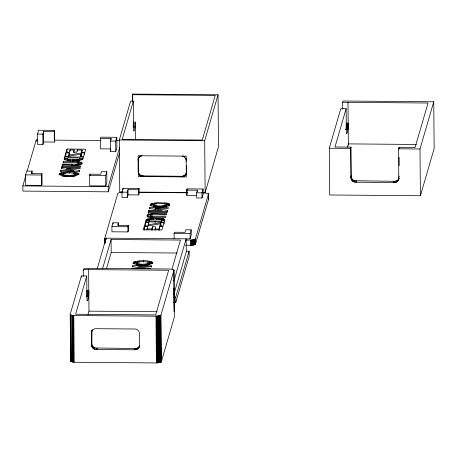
<?xml version="1.0" encoding="UTF-8"?>
<svg xmlns="http://www.w3.org/2000/svg" width="457" height="457" viewBox="0 0 457 457"><rect width="100%" height="100%" fill="white"/><g stroke="black" fill="none" stroke-linecap="round" stroke-linejoin="round"><path stroke-width="0.69" d="M83.334 276.468L83.277 269.367L84.374 268.722L86.807 268.339L169.021 268.979L172.198 269.27L173.906 269.967L174.403 316.89L161.304 361.881L159.573 362.601L156.391 362.938L74.2 362.258L70.726 361.476L70.178 314.376L81.415 275.919L86.75 275.965L86.933 296.747C86.893 308.361 89.475 292.583 88.789 290.366L88.607 269.584M342.716 109.217L342.653 102.288L343.024 101.014L433.744 101.774L434.15 148.525L420.411 195.739L329.697 194.979L329.286 148.228L340.796 108.669L346.132 108.715L346.315 129.497C346.269 141.139 348.862 125.298 348.171 123.116L347.988 102.334M122.602 191.969L119.757 191.946L119.306 139.996L130.628 101.094L133.341 101.117L133.581 128.497C133.444 136.426 136.06 123.898 135.432 122.128L133.398 122.11M104.887 243.661L104.802 243.33M173.991 270.133L160.99 314.964L160.441 315.444L155.283 316.193L74.514 315.53L71.852 315.29L70.195 314.547M202.782 192.917L206.124 193.105L208.381 193.899L208.512 199.429L195.516 244.089C192.803 246.163 188.667 244.878 185.559 245.283M91.583 331.736C92.263 329.651 94.553 328.343 96.701 328.692L134.055 329C136.986 328.526 139.911 331.262 139.436 334.238L139.528 344.629C140.065 347.606 137.157 350.313 134.232 349.782L96.878 349.468C93.936 349.931 91.034 347.223 91.497 344.23L91.354 333.13L92.234 329.811L91.417 332.428M91.457 344.938L91.868 342.95L91.954 330.462M138.214 172.026L138.117 155.734L186.142 156.14L186.325 176.916L138.3 176.516L138.42 161.492L138.865 160.156M398.453 180.127L399.104 178.201C398.801 180.841 396.316 182.994 393.614 182.526L356.26 182.217C353.318 182.674 350.416 179.972 350.879 176.979L350.633 148.405L351.005 147.131L334.992 146.994L346.132 108.715M350.839 177.682L351.25 175.699L351.005 147.131M138.254 171.318L138.351 158.882L138.151 159.716M186.456 172.5L186.102 173.82L186.519 171.792L186.416 165.543M398.733 179.481L398.658 148.805L399.03 147.531L415.036 147.668L428.032 103.008L342.653 102.288M138.168 159.516L139.648 156.408L138.614 158.179M110.468 148.925L100.506 148.839L100.42 138.448L100.791 137.174L116.798 137.311L116.889 147.697L115.775 151.524L110.44 151.478L110.805 150.204M32.064 171.107L31.322 173.654L41.993 173.746L42.084 184.137L41.713 185.411L25.706 185.274L25.615 174.888L26.729 171.061L32.064 171.107L32.087 173.877M37.497 134.072L38.611 130.245L54.617 130.382L54.709 140.773L54.337 142.047L43.666 141.956L42.924 144.509L37.588 144.463L37.497 134.072L42.832 134.118L43.575 131.565L54.246 131.656L54.617 130.382M119.448 153.449L108.275 191.826L22.896 191.095L22.85 185.902L25.843 175.619M27.237 170.821L36.217 139.985L37.64 139.996M41.713 185.411L41.621 175.025L41.993 173.746M73.868 171.798L73.857 170.501L60.798 170.387L60.547 171.255L79.25 171.415L79.524 170.484L66.768 168.542L66.779 169.844M66.768 168.542L80.055 168.656L80.306 167.788L61.604 167.628L61.318 168.604L73.857 170.501M62.123 165.845L61.855 166.771L80.558 166.931L80.826 166.005L62.123 165.845L62.135 167.142M62.638 164.074L62.363 165.023C68.459 163.743 76.667 167.273 82.071 163.395L82.037 162.858C76.536 159.899 69.344 162.498 63.409 161.43L63.129 162.378L76.29 162.521L78.067 162.726L78.77 163.366L77.701 163.983L75.811 164.16L62.638 164.074L62.649 165.371M64.711 156.945L64.151 158.87L64.683 159.79L67.904 160.556L72.509 160.801L77.519 160.647L81.729 159.904L82.854 159.03L83.42 157.105L64.711 156.945L64.728 158.893M69.224 154.872L69.207 152.924L65.894 152.895L64.9 156.305L68.036 156.334L80.986 154.1L81.009 156.7M74.034 150.01L73.4 152.181L76.65 152.21L77.284 150.039L82.094 150.079L81.369 152.552L84.734 152.581L85.722 149.193L67.019 149.033L66.059 152.312L69.373 152.341L70.064 149.976L74.034 150.01L74.057 152.609M68.561 156.471L69.207 152.924M80.986 154.1L80.301 156.448L83.602 156.477L84.614 152.998L81.317 152.969L68.55 155.169M89.652 175.437L90.023 174.163L100.694 174.254L101.437 171.701L106.772 171.746L106.864 182.143L105.75 185.965L89.738 185.828L89.652 175.437L105.658 175.574L106.772 171.746M110.44 151.478L110.348 141.093L111.091 138.54L100.42 138.448M115.775 151.524L115.684 141.139L116.798 137.311M132.536 101.031L132.673 94.062L218.052 94.776L218.503 146.72L205.136 192.66L202.999 192.643M108.275 191.826L108.229 186.633L119.603 147.571M133.341 101.117L122.202 139.396L202.245 140.065L215.241 95.404L132.484 94.713M86.75 275.965L75.611 314.245L155.654 314.919L168.65 270.258L83.271 269.544M104.796 243.495L104.756 238.303L117.849 193.305L119.083 192.705L122.065 192.271M97.347 268.242L106.104 238.166L190.135 238.851L191.249 235.018L191.203 229.825L185.868 229.78L185.125 232.333L174.454 232.242L174.083 233.521L174.128 238.714M118.352 222.822L117.609 225.37L128.286 225.461L128.331 230.654L127.96 231.933L111.948 231.796L111.902 226.603L113.016 222.776L118.352 222.822L118.374 225.415M121.928 192.151L123.042 188.324L139.054 188.455L139.099 193.654L138.728 194.928L128.051 194.836L127.309 197.39L121.973 197.344L121.928 192.151L127.269 192.197L128.011 189.644L138.682 189.735L139.054 188.455M87.99 314.53L88.972 311.143L88.801 291.783L86.801 291.766M102.688 268.27L111.068 239.485L180.435 240.068L171.952 269.219M106.595 268.208L111.182 252.475L111.068 239.485M138.111 160.224L138.294 159.584M138.991 157.579L139.179 156.945M138.163 160.933L138.345 160.293M139.459 157.048L140.196 155.951M140.013 156.591L141.299 155.951L141.481 155.317M138.265 172.535L138.397 171.392M138.448 171.901L138.282 172.735L139.145 174.683L140.179 175.694L142.184 176.528L142.367 175.894L181.903 176.288L184.617 175.425L186.01 173.837L184.428 176.065L182.44 176.865L182.623 176.231M138.465 173.426L138.471 172.095M138.757 174.077L138.654 172.786M139.145 174.683L139.328 174.048L138.939 173.443M139.619 175.225L139.808 174.591L139.328 174.048M140.179 175.694L140.362 175.054L139.808 174.591M91.497 344.23L91.868 342.95M140.802 176.071L140.985 175.431L140.362 175.054M91.714 346.332L92.085 345.058L91.828 343.658M141.476 176.351L141.659 175.717L140.985 175.431M92 346.989L92.371 345.709L92.085 345.058M92.388 347.594L92.76 346.315L92.371 345.709M142.384 176.551L142.573 175.911M127.96 231.933L127.914 226.735L128.286 225.461M92.868 348.137L93.239 346.857L92.76 346.315M142.91 176.602L143.092 175.962M93.422 348.6L93.794 347.326L93.239 346.857M143.635 176.562L143.818 175.922M94.045 348.977L94.416 347.703L93.794 347.326M94.719 349.262L95.09 347.983L134.604 348.502C136.752 348.828 139.048 347.554 139.722 345.452M96.153 349.508L96.524 348.234M96.878 349.468L97.25 348.194M151.427 267.162L151.416 265.865L132.713 265.706L132.439 266.642L145.195 268.579L131.907 268.465M146.925 230.185L147.634 226.409L144.269 226.381L143.281 229.768L161.989 229.928L162.943 226.649L159.63 226.621L158.95 230.282M148.719 224.467L148.702 222.519L145.4 222.49L144.389 225.969L147.691 225.998L160.453 223.787L160.476 226.386M149.108 222.273L149.285 220.337L146.04 220.308L145.589 221.856L164.292 222.016L164.743 220.463L161.492 220.44L161.315 222.376M148.445 212.025L148.177 212.956L166.879 213.111L167.153 212.185L148.445 212.025L148.456 213.328M155.146 208.455L168.205 208.563L168.456 207.695L149.753 207.541L149.479 208.472L162.235 210.409L148.948 210.3L148.696 211.168L167.399 211.328L167.685 210.346L155.146 208.455L155.157 209.757M148.028 226.158L148.702 222.519M151.73 230.225L152.352 226.752L155.603 226.781L154.98 230.254M160.453 223.787L159.796 226.038L163.109 226.066L164.103 222.65L160.973 222.628L148.017 224.861M151.416 265.865L151.158 266.734L138.105 266.625L150.644 268.516M186.159 159.921L185.296 157.968L183.64 156.58L183.828 155.946M184.262 156.962L184.451 156.323M185.976 159.23L186.159 158.59M180.989 176.87L181.172 176.236M186.228 160.624L186.416 159.99L186.188 161.332M181.715 176.922L181.903 176.288M182.234 176.882L182.423 176.248M183.143 176.699L183.331 176.065M183.811 176.431L184 175.791M184.428 176.065L184.617 175.425M134.232 349.782L134.604 348.502M184.976 175.608L185.165 174.968M186.279 171.723L186.462 171.084M185.445 175.071L185.633 174.437M186.33 172.432L186.519 171.792M186.29 172.94L186.473 172.3M134.964 349.834L135.335 348.554M136.392 349.611L136.763 348.331M137.06 349.337L137.431 348.063M137.677 348.971L138.048 347.697M138.225 348.514L138.597 347.24M138.694 347.983L139.065 346.703M139.071 347.383L139.442 346.103M186.707 190.135L187.079 188.861L203.085 188.992L203.131 194.185L202.017 198.018L196.681 197.972L196.636 192.774L197.378 190.226L186.707 190.135L186.753 195.328L196.716 195.413M186.753 195.328L187.124 194.054L187.079 188.861M205.136 192.66L204.685 140.71L218.052 94.776M173.934 280.792L186.148 238.834L186.256 251.824L173.854 294.451M190.135 238.851L190.089 233.653L191.203 229.825M202.017 198.018L201.971 192.82L203.085 188.992M173.654 302.323L175.791 302.34L175.745 297.141L189.112 251.207L186.267 251.184M175.791 302.34L189.158 256.4L189.112 251.207M195.425 244.255L195.379 239.057L208.472 194.065M347.371 147.274L348.354 143.892L416.356 144.463M350.879 176.979L351.25 175.699M351.096 179.081L351.467 177.802L351.21 176.408M351.382 179.732L351.753 178.458L351.467 177.802M351.77 180.344L352.141 179.064L351.753 178.458M352.25 180.886L352.621 179.607L352.141 179.064M352.804 181.349L353.175 180.075L352.621 179.607M353.427 181.726L353.798 180.452L353.175 180.075M354.101 182.006L354.472 180.732L394.717 181.303L397.43 180.446L398.824 178.853M355.535 182.257L355.906 180.978M356.26 182.217L356.631 180.938M393.614 182.526L393.985 181.252M394.345 182.583L394.717 181.303M395.773 182.354L396.145 181.081M396.442 182.086L396.813 180.812M397.059 181.72L397.43 180.446M397.607 181.263L397.978 179.989M398.91 177.379L399.281 176.105M398.076 180.726L398.447 179.452M420.411 195.739L420 148.988L433.744 101.774M185.828 174.471L186.29 173.186M147.28 215.036L146.971 216.104C152.467 219.063 159.659 216.464 165.594 217.526L165.874 216.578L152.718 216.441L150.936 216.23L150.233 215.595L151.301 214.973L153.192 214.796L166.365 214.881L166.645 213.933C160.35 214.716 153.272 212.385 147.28 215.036L147.297 216.984M185.508 240.079L191.837 240.045L195.379 239.057M133.81 262.01L133.027 263.306C138.677 265.9 147.394 266.254 152.815 263.021L152.809 262.564C147.291 259.65 139.773 260.49 133.81 262.01L133.821 263.312M165.971 205.319L166.262 205.147C176.762 205.102 160.076 207.627 159.333 206.912C158.271 207.661 143.321 204.822 153.466 205.039C157.317 206.553 161.961 206.193 165.971 205.319L165.982 206.615M148.931 263.489L149.473 262.729C145.526 261.29 140.133 261.044 136.329 262.878L136.363 263.146C140.179 264.78 144.909 264.335 148.931 263.489L148.942 264.786M75.057 174.734L75.599 173.974C71.658 172.523 66.259 172.283 62.46 174.128L62.489 174.391C66.311 176.014 71.035 175.574 75.057 174.734L75.068 176.036M147.274 219.057L146.343 219.668L155.951 219.103L164.851 219.823L164.32 219.166L162.498 218.612L154.695 218.16L147.274 219.057L147.285 220.354M78.81 159.402L79.655 158.847L79.906 157.985L67.699 157.882L67.447 158.739L68.099 159.464L70.544 159.779L78.81 159.402L78.821 160.698M151.633 203.514L150.25 204.37L153.643 204.399C157.659 203.188 162.526 203.045 166.457 204.508L169.85 204.399L168.976 203.656L166.736 203.057L158.202 202.651L151.633 203.514L151.644 204.81M61.758 172.655L59.941 173.26L59.153 174.551C64.797 177.156 73.52 177.482 78.941 174.271L78.935 173.82C74.005 170.901 67.288 172.106 61.758 172.655L61.769 173.951M141.299 155.951L142.001 155.786M346.172 123.099L348.171 123.116M346.183 123.796L348.183 123.813M346.183 124.31L348.183 124.327M346.183 124.515L348.183 124.533L348.365 145.189M346.178 125.247L348.177 125.264M133.375 123.561L135.415 123.579M346.16 125.966L348.165 125.983M133.33 124.91L135.363 124.921M346.143 126.663L348.143 126.675M346.115 127.314L348.114 127.332M133.255 126.023L135.289 126.041M346.08 127.903L348.08 127.92M133.21 126.458L135.243 126.475M346.04 128.428L348.04 128.446M133.113 127.035L135.146 127.052M345.995 128.863L347.994 128.88M345.949 129.205L347.948 129.222M345.932 129.268L347.931 129.285M345.898 129.44L347.897 129.457M345.846 129.565L347.846 129.582M119.306 139.996L204.685 140.71M54.714 140.145L100.963 140.539M116.615 140.67L119.46 140.699M110.348 141.093L115.684 141.139M329.286 148.228L350.633 148.405M398.658 148.805L420 148.988M64.266 158.493L67.51 158.522M79.718 158.625L82.968 158.653M64.157 159.133L67.573 159.162L67.585 160.458M82.66 159.287L79.135 159.259L79.147 160.556M59.341 173.78L62.74 173.809M75.536 173.917L78.941 173.946M59.153 174.414L62.546 174.443L62.563 176.391M78.758 174.585L75.359 174.557L75.371 175.854M25.615 174.888L41.621 175.025M22.85 185.902L108.229 186.633M138.968 192.106L187.347 192.511M196.636 192.774L201.971 192.82M139.048 192.386L187.204 192.785M149.096 220.977L161.304 221.079M111.902 226.603L127.914 226.735M146.914 228.888L151.718 228.928M154.969 228.951L158.939 228.986M174.083 233.521L190.089 233.653M111.182 252.475L177.013 253.024M133.204 262.541L136.597 262.569M149.416 262.672L152.809 262.701M133.021 263.175L136.426 263.203L136.443 265.151M152.621 263.341L149.222 263.312L149.233 264.609M86.79 290.349L88.789 290.366M86.801 291.046L88.801 291.063M86.801 291.566L88.801 291.583M86.796 292.497L88.795 292.514M86.779 293.217L88.784 293.234M86.761 293.914L88.761 293.931M86.733 294.565L88.732 294.582M86.699 295.159L88.698 295.176M86.659 295.679L88.658 295.696M86.613 296.113L88.612 296.13M86.567 296.456L88.567 296.473M173.609 297.124L175.745 297.141M86.55 296.519L88.549 296.536M86.516 296.69L88.515 296.707M86.464 296.822L88.464 296.839M88.972 311.143L156.974 311.714M182.257 156.123L183.64 156.58M141.659 175.717L142.367 175.894M104.756 238.303L106.058 239.051M353.798 180.452L354.472 180.732M94.416 347.703L95.09 347.983M208.518 199.258L208.203 193.739M399.03 147.531L399.041 148.925M399.115 157.288L399.19 165.651M208.381 193.899L208.426 199.098M197.378 190.226L197.39 191.523M195.196 239.222L195.242 244.415M194.922 239.377L194.968 244.575M194.573 239.525L194.619 244.718M194.145 239.662L194.191 244.855M193.648 239.782L193.694 244.975M193.088 239.891L193.134 245.083M192.483 239.976L192.528 245.169M191.837 240.045L191.877 245.238M191.157 240.091L191.203 245.289M190.466 240.119L190.512 245.312M173.906 269.967L174.266 311.765M173.883 288.23L174.088 311.605M168.976 203.656L168.987 204.953M168.102 203.365L168.113 204.667M167.685 210.346L167.696 211.648M166.736 203.057L166.754 205.004M166.262 205.147L166.279 207.095M165.377 205.524L165.388 206.821M165.034 202.834L165.046 204.13M164.577 205.696L164.589 206.992M164.103 222.65L164.114 223.947M163.852 218.96L163.863 220.257M163.583 205.833L163.595 207.13M163.246 218.772L163.258 220.074M162.429 205.924L162.441 207.227M162.498 218.612L162.503 219.908M161.492 220.44L161.51 222.388M161.104 205.976L161.11 207.278M161.098 218.4L161.115 220.348M160.973 222.628L161.007 226.523M160.898 315.13L161.304 361.881M160.715 315.29L161.121 362.041M159.607 205.987L159.619 207.284M159.567 218.269L159.579 219.566M159.63 226.621L159.659 229.865M160.441 315.444L160.853 362.201M160.093 315.593L160.498 362.344M159.664 315.73L160.07 362.481M159.167 315.85L159.573 362.601M158.122 205.953L158.133 207.25M158.002 218.189L158.013 219.486M158.608 315.958L159.019 362.709M158.002 316.044L158.408 362.795M156.831 205.879L156.842 207.175M156.494 218.155L156.505 219.457M157.357 316.113L157.762 362.864M156.088 202.759L156.1 204.056M155.734 205.764L155.746 207.067M156.677 316.164L157.088 362.915M155.203 221.028L155.214 222.325M155.986 316.187L156.391 362.938M154.832 205.616L154.843 206.912M154.243 202.954L154.255 204.25M154.135 205.427L154.146 206.724M153.655 205.216L153.666 206.513M153.466 205.039L153.483 206.987M153.026 218.218L153.038 219.514M152.672 203.239L152.684 204.536M152.718 216.441L152.729 217.738M152.478 213.87L152.489 215.167M152.352 226.752L152.381 230.002M151.593 216.35L151.604 217.646M151.93 261.827L151.941 263.123M151.484 218.315L151.495 219.617M151.381 213.927L151.393 215.224M150.936 216.23L150.947 217.532M151.061 261.535L151.067 262.832M150.49 216.07L150.502 217.366M150.439 214.019L150.422 217.286M150.233 215.595L150.25 217.543M150.073 218.463L150.085 219.76M149.753 207.541L149.765 208.838M149.696 261.227L149.713 263.175M149.033 214.259L149.062 217.503M148.948 210.3L148.959 211.597M148.468 218.726L148.479 220.023M147.977 214.596L147.999 217.195M148.331 263.689L148.342 264.986M147.988 260.998L147.999 262.301M147.531 263.86L147.542 265.163M146.543 263.997L146.554 265.3M146.04 220.308L146.051 221.605M145.4 222.49L145.429 225.735M145.383 264.095L145.395 265.391M144.395 226.621L144.418 229.214M144.269 226.381L144.303 230.277M144.058 264.146L144.069 265.443M143.538 260.793L143.549 262.09M142.561 264.152L142.573 265.448M141.082 264.117L141.093 265.42M139.791 264.049L139.802 265.346M138.682 189.735L138.728 194.928M139.042 260.924L139.054 262.227M138.694 263.935L138.705 265.231M137.786 263.78L137.797 265.077M137.203 261.124L137.214 262.421M137.089 263.598L137.1 264.894M135.432 122.128L135.586 139.414M136.614 263.381L136.626 264.683M135.626 261.404L135.638 262.706M134.592 261.678L134.604 262.975M132.673 94.062L132.736 101.174M132.713 265.706L132.724 267.002M128.011 189.644L128.051 194.836M127.269 192.197L127.309 197.39M123.042 188.324L123.053 189.621M113.016 222.776L113.028 224.073M106.104 238.166L106.115 239.531M105.63 238.92L105.647 240.868M105.287 238.777L105.321 242.673M105.019 238.628L105.053 242.524M104.842 238.468L104.882 243.01M83.391 269.196L83.403 270.613M81.415 275.919L81.426 277.308M73.788 315.507L74.2 362.258M73.097 315.461L73.503 362.212M72.446 315.387L72.852 362.138M71.852 315.29L72.257 362.041M70.898 315.033L71.303 361.79M70.555 314.884L70.966 361.636M70.321 314.719L70.726 361.476M111.091 138.54L111.102 139.928M105.658 175.574L105.75 185.965M90.023 174.163L90.035 175.545M84.614 152.998L84.625 154.295M82.094 150.079L82.111 152.678M82.037 162.858L82.049 164.154M81.592 162.412L81.609 164.36M81.317 152.969L81.34 156.214M80.74 162.058L80.763 164.651M79.484 161.789L79.512 165.034M79.524 170.484L79.535 171.781M78.747 163.103L78.787 165.314M78.598 161.687L78.627 164.931M78.513 162.892L78.535 165.491M78.244 163.829L78.25 165.126M78.061 173.077L78.073 174.374M77.896 159.602L77.907 160.898M77.701 163.983L77.713 165.285M77.541 161.607L77.553 162.903M77.284 150.039L77.296 151.336M77.187 172.786L77.199 174.083M76.982 164.086L76.993 165.388M76.656 159.744L76.667 161.041M75.811 164.16L75.822 165.457M75.788 172.478L75.805 174.425M74.988 159.836L74.999 161.138M74.462 174.94L74.474 176.236M74.068 172.249L74.08 173.546M73.663 175.105L73.674 176.408M73.234 159.853L73.246 161.155M72.783 159.847L72.794 161.144M72.674 175.242L72.686 176.539M71.978 164.154L71.989 165.451M71.515 175.334L71.526 176.631M70.544 159.779L70.555 161.081M70.064 149.976L70.075 151.273M70.189 175.385L70.201 176.682M69.55 159.704L69.561 161.007M69.67 172.043L69.681 173.34M68.727 159.607L68.739 160.904M68.693 175.391L68.704 176.693M68.099 159.464L68.11 160.767M67.676 159.276L67.687 160.573M67.019 149.033L67.042 152.284M67.213 175.357L67.225 176.659M65.894 152.895L65.928 156.791M65.928 175.288L65.939 176.585M65.123 172.169L65.134 173.471M64.831 175.174L64.843 176.476M63.923 175.025L63.934 176.322M63.409 161.43L63.42 162.726M63.289 172.369L63.3 173.666M63.22 174.842L63.232 176.139M62.746 174.631L62.758 175.928M61.604 167.628L61.615 168.924M60.798 170.387L60.81 171.683M54.246 131.656L54.337 142.047M43.575 131.565L43.666 141.956M42.832 134.118L42.924 144.509M36.217 139.985L36.229 141.282"/></g></svg>
